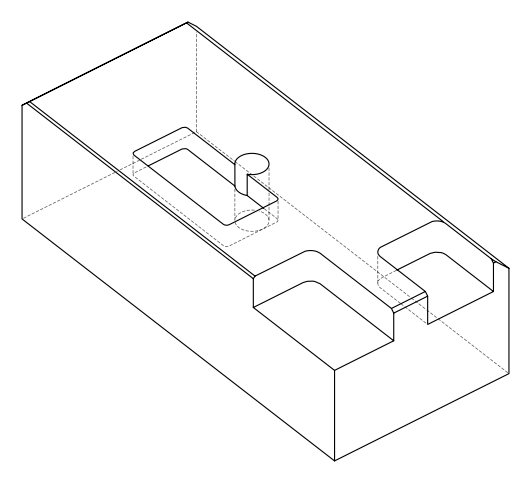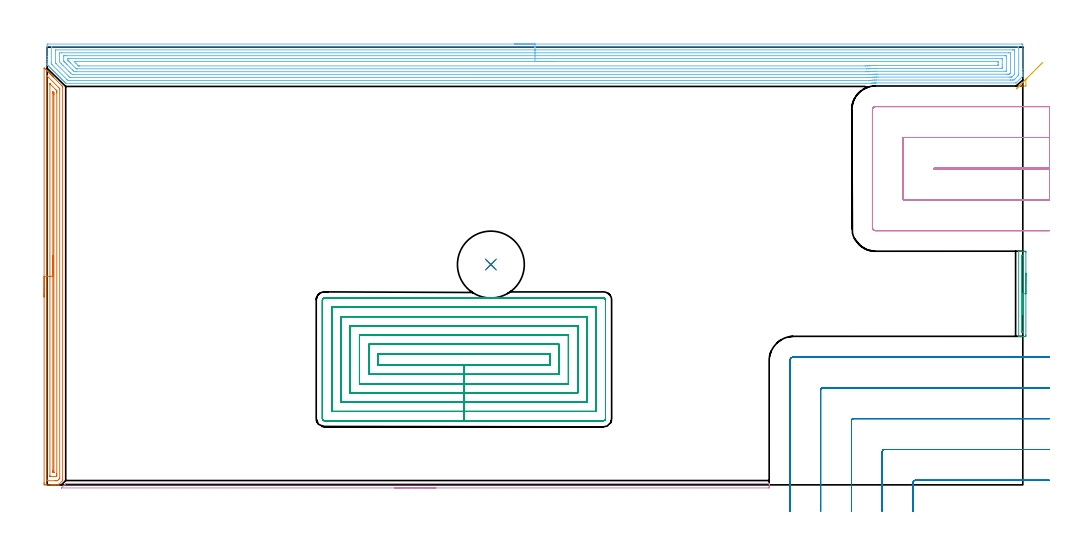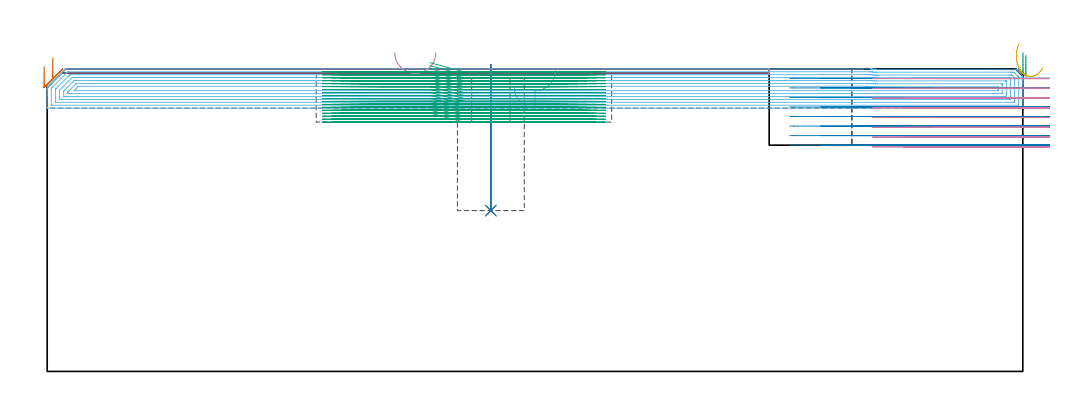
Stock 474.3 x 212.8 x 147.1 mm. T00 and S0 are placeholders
(PLAN: 10 operations, 5 tool changes, 135.1 min)
(1 INDEXABLE_INSERT_DRILL_BLIND_HOLE_FROM_SOLID | STEP1POCKET | NXT0302_013 | 0.29 min | 23739 mm3)
(2 DRILL_TO_ENLARGE_BLIND_HOLE | STEP1POCKET | UGT0301_382 | 0.29 min | 33365 mm3)
(3 AREA_MILL | FG_CHAMFER_SURFACE | UGT0205_001 | 0.81 min | 288 mm3)
(4 AREA_MILL_1 | FG_CHAMFER_SURFACE_1 | UGT0205_001 | 2.9 min | 764 mm3)
(5 AREA_MILL_2 | FG_CHAMFER_SURFACE_2 | UGT0205_001 | 0.18 min | 51 mm3)
(6 AREA_MILL_3 | FG_CHAMFER_SURFACE_3 | UGT0205_001 | 26.75 min | 86495 mm3)
(7 AREA_MILL_4 | FG_CHAMFER_SURFACE_4 | UGT0205_001 | 6.51 min | 7939 mm3)
(8 MILL_CORNER_NOTCH_RECTANGULAR | CORNER_NOTCH_RECTANGULAR | UGT0201_094 | Follow Part, ap 5, ae 75% | 12.43 min | 329126 mm3)
(9 MILL_RECTANGULAR_POCKET | POCKET_RECTANGULAR_STRAIGHT | NXT0201_008 | Follow Part, ap 1.5, ae 75% | 74.42 min | 242697 mm3)
(10 MILL_SLOT | SLOT_PARTIAL_RECTANGULAR | UGT0201_094 | Follow Part, ap 5, ae 75% | 10.52 min | 250829 mm3)
(TOOL NXT0302_013 | Index. Insert Drill 21mm [880-D2100L25-05] | D21 PA176 FL105 Z2)
(TOOL UGT0301_382 | Twist Drill Flat Bottom 32.5 mm | D32.5 PA180 FL175 Z2)
(TOOL UGT0205_001 | Chamfer Mill 20 x 3 x 45 deg. | D20 FL50 Z2)
(TOOL UGT0201_094 | End mill 20 mm | D20 FL38 Z4)
(TOOL NXT0201_008 | ENDMILL 6mm [2P460-0600-NA 1630] | D6 FL26 Z6)
(OP 1 INDEXABLE_INSERT_DRILL_BLIND_HOLE_FROM_SOLID)
G17 G21 G94 G90
T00 M6
G54
G17 G0 G90 X215.7 Y107.1 S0 M3
G43 Z157.1 H1
G94 G81 G98 Z78.2 F250. R149.1
G80
M5
M2
(OP 2 DRILL_TO_ENLARGE_BLIND_HOLE)
G17 G21 G94 G90
T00 M6
G54
G17 G0 G90 X215.7 Y107.1 S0 M3
G43 Z157.1 H0
G94 G81 G98 Z78.2 F250. R149.1
G80
M5
M2
(OP 3 AREA_MILL)
G17 G21 G94 G90
T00 M6
G54
G17 G0 G90 X475.8 Y102.9 S1061 M3
G43 Z157.1 H0
Z153.6
G94 G1 Y102.862 Z152.728 F250.
Y102.748 Z151.863
Y102.559 Z151.012
Y102.297 Z150.18
Y101.963 Z149.374
Y101.56 Z148.6
Y101.092 Z147.864
Y100.56 Z147.172
Y99.971 Z146.529
Y99.328 Z145.94
Y98.636 Z145.408
Y97.9 Z144.94
Y97.126 Z144.537
Y96.32 Z144.203
Y95.488 Z143.941
Y94.636 Z143.752
Y93.772 Z143.638
Y92.9 Z143.6
X475.799 Y72.811 Z143.601
X475.795 Y72.379
X475.79 Y72.21 Z143.604
X475.37 Y72.2 Z144.024
X474.814 Z144.583
X474.49 Z144.906
X473.934 Z145.462
X473.61 Z145.785
X472.616 Z146.783
X472.306 Y72.21 Z147.093
X472.3 Y72.365 Z147.1
Y113.436
X472.306 Y113.59 Z147.093
X472.617 Y113.6 Z146.782
X472.962 Z146.438
X473.61 Z145.785
X474.814 Z144.583
X475.37 Y113.596 Z144.024
X475.79 Y113.59 Z143.604
X475.795 Y113.421 Z143.601
X475.799 Y112.989
X475.8 Y92.9 Z143.6
X474.386 Z145.014
Y74.369
X474.384 Y74.276 Z145.016
X474.382 Y74.23 Z145.018
X474.38 Y74.215 Z145.02
X474.328 Y74.21 Z145.072
X474. Y74.201 Z145.4
X473.801 Y74.2 Z145.599
X473.772 Y74.201 Z145.628
X473.741 Y74.205 Z145.659
X473.721 Y74.21 Z145.679
X473.72 Y74.233 Z145.68
X473.715 Y74.49 Z145.685
Y111.203
X473.719 Y111.543 Z145.681
X473.721 Y111.58 Z145.679
X473.739 Y111.59 Z145.661
X473.79 Y111.595 Z145.61
X473.855 Y111.598 Z145.545
X474.099 Y111.6 Z145.301
X474.299 Z145.101
X474.328 Y111.599 Z145.072
X474.359 Y111.595 Z145.041
X474.379 Y111.59 Z145.021
X474.38 Y111.567 Z145.02
X474.385 Y111.31 Z145.015
X474.386 Y92.9 Z145.014
Y92.028 Z145.052
Y91.164 Z145.166
Y90.312 Z145.355
Y89.48 Z145.617
Y88.674 Z145.951
Y87.9 Z146.354
Y87.164 Z146.823
Y86.472 Z147.354
Y85.829 Z147.943
Y85.24 Z148.586
Y84.708 Z149.278
Y84.24 Z150.014
Y83.837 Z150.788
Y83.503 Z151.594
Y83.241 Z152.426
Y83.052 Z153.278
Y82.938 Z154.143
Y82.9 Z155.014
G0 Z157.1
M5
M2
(OP 4 AREA_MILL_1)
G17 G21 G94 G90
T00 M6
G54
G17 G0 G90 X188.95 Y-1.5 S1061 M3
G43 Z157.1 H0
Z155.
G94 G1 X188.912 Z154.128 F250.
X188.798 Z153.264
X188.609 Z152.412
X188.347 Z151.58
X188.013 Z150.774
X187.61 Z150.
X187.142 Z149.264
X186.61 Z148.572
X186.021 Z147.929
X185.378 Z147.34
X184.686 Z146.808
X183.95 Z146.34
X183.176 Z145.937
X182.37 Z145.603
X181.538 Z145.341
X180.686 Z145.152
X179.822 Z145.038
X178.95 Z145.
X7.004
X6.917 Y-1.495 Z145.003
X6.916 Y-1.494 Z145.004
X6.917 Y-1.482 Z145.015
X8.745 Y0.346 Z146.844
X8.989 Y0.591 Z147.087
X8.993 Y0.594 Z147.09
X9.008 Y0.602 Z147.093
X9.294 Y0.6 Z147.1
X350.835
X350.99 Y0.597 Z147.088
X350.993 Y0.544 Z147.036
X351. Y0.153 Z146.652
Y-0.235 Z146.264
Y-0.896 Z145.599
Y-1.226 Z145.27
X350.998 Y-1.491 Z145.005
X350.835 Y-1.5 Z145.
X178.95
X178.078 Z145.038
X177.214 Z145.152
X176.362 Z145.341
X175.53 Z145.603
X174.724 Z145.937
X173.95 Z146.34
X173.214 Z146.808
X172.522 Z147.34
X171.879 Z147.929
X171.29 Z148.572
X170.758 Z149.264
X170.29 Z150.
X169.887 Z150.774
X169.553 Z151.58
X169.291 Z152.412
X169.102 Z153.264
X168.988 Z154.128
X168.95 Z155.
G0 Z157.1
M5
M2
(OP 5 AREA_MILL_2)
G17 G21 G94 G90
T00 M6
G54
G17 G0 G90 X472.462 Y193.862 S1061 M3
G43 Z159.184 H0
G94 G1 X472.129 Y193.529 Z158.451 F250.
X471.841 Y193.241 Z157.679
X471.603 Y193.003 Z156.874
X471.414 Y192.814 Z156.043
X471.278 Y192.678 Z155.193
X471.195 Y192.595 Z154.328
X471.165 Y192.565 Z153.457
X471.189 Y192.589 Z152.585
X471.267 Y192.667 Z151.72
X471.398 Y192.798 Z150.867
X471.58 Y192.98 Z150.034
X471.814 Y193.214 Z149.226
X472.096 Y193.496 Z148.451
X472.425 Y193.825 Z147.713
X472.799 Y194.199 Z147.018
X473.213 Y194.613 Z146.372
X473.666 Y195.066 Z145.78
X474.154 Y195.554 Z145.246
X475.769 Y197.17 Z143.629
X475.794 Y197.183 Z143.604
X475.797 Y197.176 Z143.601
X475.799 Y197.166 Z143.599
Y194.24 Z143.601
X475.797 Y194.075 Z143.602
X475.793 Y193.907 Z143.607
X475.468 Y193.9 Z143.931
X472.575 Z146.823
X472.532 Z146.863
X472.528 Y193.905 Z146.866
X472.549 Y193.947 Z146.846
X472.56 Y193.962 Z146.834
X472.84 Y194.24 Z146.56
X474.154 Y195.554 Z145.246
X474.673 Y196.073 Z144.774
X475.218 Y196.619 Z144.367
X475.787 Y197.187 Z144.03
X476.375 Y197.775 Z143.764
X476.976 Y198.376 Z143.571
X477.587 Y198.988 Z143.453
X478.204 Y199.604 Z143.411
X478.82 Y200.22 Z143.445
X479.432 Y200.832 Z143.555
X480.035 Y201.435 Z143.74
X480.624 Y202.024 Z143.999
X481.195 Y202.595 Z144.329
X481.743 Y203.144 Z144.728
X482.265 Y203.666 Z145.193
X482.756 Y204.157 Z145.721
X483.213 Y204.613 Z146.308
X483.632 Y205.032 Z146.948
X484.01 Y205.41 Z147.638
G0 Z157.1
M5
M2
(OP 6 AREA_MILL_3)
G17 G21 G94 G90
T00 M6
G54
G17 G0 G90 X227.15 Y214.3 S1061 M3
G43 Z157.1 H0
Z138.
G94 G1 X227.188 Z137.129 F250.
X227.302 Z136.264
X227.491 Z135.412
X227.753 Z134.58
X228.087 Z133.774
X228.49 Z133.
X228.959 Z132.264
X229.49 Z131.572
X230.079 Z130.929
X230.722 Z130.34
X231.414 Z129.809
X232.15 Z129.34
X232.924 Z128.937
X233.73 Z128.603
X234.562 Z128.341
X235.414 Z128.152
X236.278 Z128.038
X237.15 Z128.
X473.67
X473.948 Y214.298 Z128.001
X474.29 Y214.292 Z128.006
X474.3 Y213.947 Z128.351
Y202.07 Z140.225
Y200.649 Z141.647
Y200.284 Z142.012
Y199.553 Z142.747
Y199.228 Z143.072
X474.299 Y198.861 Z143.433
X474.29 Y198.699 Z143.594
X474.137 Y198.536 Z143.763
X474.124 Y198.524 Z143.776
X471.177 Y195.577 Z146.723
X471.008 Y195.408 Z146.891
X470.998 Y195.403 Z146.896
X470.987 Y195.4 Z146.9
X402.957 Y195.397
X402.861 Y195.396 Z146.895
X402.755 Y195.397 Z146.9
X402.721 Z146.901
X402.625
X402.472 Y195.392 Z146.903
X402.375 Y195.389 Z146.907
X402.345 Z146.908
X402.198 Y195.383 Z146.91
X402.133 Y195.38 Z146.912
X402.066 Y195.379 Z146.914
X401.619 Y195.352 Z146.945
X401.239 Y195.311 Z146.985
X401.173 Y195.304 Z146.992
X400.821 Y195.258 Z147.042
X400.748 Y195.248 Z147.052
X400.671 Y195.235 Z147.065
X400.514 Y195.207 Z147.089
X400.456 Y195.204 Z147.093
X400.4 Y195.202 Z147.096
X9.125 Y195.2 Z147.1
X9.005 Y195.204 Z147.089
X8.92 Y195.278 Z147.019
X8.678 Y195.521 Z146.777
X8.532 Y195.667 Z146.631
X8.381 Y195.817 Z146.478
X8.231 Y195.968 Z146.33
X8.086 Y196.113 Z146.185
X7.934 Y196.264 Z146.032
X7.784 Y196.415 Z145.883
X7.64 Y196.559 Z145.739
X7.487 Y196.71 Z145.585
X7.337 Y196.862 Z145.436
X7.194 Y197.005 Z145.292
X7.041 Y197.157 Z145.138
X6.89 Y197.309 Z144.989
X6.747 Y197.451 Z144.846
X6.594 Y197.604 Z144.692
X6.443 Y197.756 Z144.541
X6.301 Y197.898 Z144.4
X6.147 Y198.05 Z144.245
X5.995 Y198.203 Z144.094
X5.855 Y198.344 Z143.954
X5.701 Y198.497 Z143.798
X5.548 Y198.651 Z143.647
X5.409 Y198.79 Z143.508
X5.254 Y198.944 Z143.352
X5.101 Y199.098 Z143.2
X4.963 Y199.236 Z143.062
X4.807 Y199.39 Z142.905
X4.654 Y199.545 Z142.753
X4.517 Y199.682 Z142.615
X4.361 Y199.837 Z142.458
X4.207 Y199.992 Z142.306
X4.07 Y200.128 Z142.169
X3.914 Y200.284 Z142.012
X3.76 Y200.439 Z141.859
X3.624 Y200.575 Z141.723
X3.467 Y200.73 Z141.565
X3.313 Y200.886 Z141.412
X3.178 Y201.021 Z141.277
X3.021 Y201.177 Z141.118
X2.866 Y201.333 Z140.965
X2.732 Y201.467 Z140.831
X2.574 Y201.623 Z140.672
X2.419 Y201.78 Z140.517
X2.286 Y201.913 Z140.385
X2.127 Y202.07 Z140.225
X1.972 Y202.227 Z140.07
X1.84 Y202.359 Z139.938
X1.681 Y202.517 Z139.778
X1.524 Y202.675 Z139.623
X1.393 Y202.806 Z139.492
X1.234 Y202.963 Z139.332
X1.077 Y203.122 Z139.176
X0.947 Y203.252 Z139.046
X0.788 Y203.41 Z138.885
X0.63 Y203.569 Z138.729
X0.501 Y203.698 Z138.6
X0.341 Y203.857 Z138.438
X0.183 Y204.016 Z138.282
X0.052 Y204.146 Z138.148
X0.01 Y204.189 Z138.102
X0.001 Y204.353 Z137.94
X0. Y204.629 Z137.671
Y204.912 Z137.388
Y205.643 Z136.652
Y206.902 Z135.395
Y208.323 Z133.973
X0.001 Y213.948 Z128.35
X0.01 Y214.292 Z128.006
X0.353 Y214.299 Z128.
X237.15 Y214.3
Y212.886 Z129.414
X471.881 Y212.885 Z129.415
X472.289 Y212.879 Z129.421
X472.293 Y212.849 Z129.451
X472.296 Y212.79 Z129.51
X472.3 Y212.372 Z129.928
X472.299 Y199.866 Z142.434
X472.294 Y199.39 Z142.91
X472.29 Y199.182 Z143.118
X472.278 Y199.139 Z143.161
X472.253 Y199.11 Z143.19
X472.21 Y199.063 Z143.237
X471.881 Y198.731 Z143.569
X471.764 Y198.614 Z143.686
X470.754 Y197.604 Z144.696
X470.423 Y197.274 Z145.026
X470.093 Y196.947 Z145.353
X469.971 Y196.833 Z145.467
X469.199 Y196.817 Z145.483
X469.094 Y196.815 Z145.485
X468.305 Y196.814 Z145.486
X468.201
X403.027 Y196.812 Z145.488
X402.926
X402.133 Y196.796 Z145.504
X402.05 Y196.793 Z145.507
X401.239 Y196.741 Z145.559
X401.21 Y196.739 Z145.561
X400.935 Y196.71 Z145.59
X400.344 Y196.634 Z145.666
X400.243 Y196.624 Z145.676
X400.144 Y196.621 Z145.679
X399.944 Y196.619 Z145.681
X399.544 Y196.617 Z145.683
X399.45
X10.467 Y196.614 Z145.686
X10.054 Y196.621 Z145.679
X10.012 Y196.649 Z145.651
X9.946 Y196.71 Z145.59
X9.572 Y197.078 Z145.222
X2.419 Y204.232 Z138.068
X2.163 Y204.492 Z137.808
X2.038 Y204.624 Z137.676
X2.01 Y204.656 Z137.644
X2.006 Y204.691 Z137.609
X2.003 Y204.75 Z137.55
X2. Y205.168 Z137.132
X2.001 Y212.79 Z129.51
X2.003 Y212.842 Z129.458
X2.006 Y212.867 Z129.433
X2.008 Y212.875 Z129.425
X2.035 Y212.879 Z129.421
X2.226 Y212.884 Z129.416
X2.323 Y212.885 Z129.415
X237.15 Y212.886 Z129.414
Y211.471 Z130.829
X469.199
X469.625 Y211.47 Z130.83
X470.093 Y211.467 Z130.833
X470.247 Y211.464 Z130.836
X470.29 Y211.453 Z130.847
X470.294 Y211.347 Z130.953
X470.298 Y211.21 Z131.09
X470.299 Y211.003 Z131.297
X470.3 Y210.796 Z131.504
Y200.077 Z142.223
X470.298 Y199.87 Z142.43
X470.294 Y199.733 Z142.567
X470.29 Y199.624 Z142.676
X470.263 Y199.574 Z142.726
X470.093 Y199.392 Z142.908
X469.199 Y198.498 Z143.802
X469.015 Y198.321 Z143.979
X468.947 Y198.258 Z144.042
X468.915 Y198.235 Z144.065
X468.842 Y198.234 Z144.066
X468.572 Y198.23 Z144.07
X468.305 Y198.229 Z144.071
X467.679 Y198.228 Z144.072
X403.921 Y198.227 Z144.073
X403.298 Y198.226 Z144.074
X403.027 Y198.224 Z144.076
X402.415 Y198.215 Z144.085
X402.133 Y198.207 Z144.093
X401.558 Y198.178 Z144.122
X401.239 Y198.156 Z144.144
X400.73 Y198.112 Z144.188
X400.344 Y198.073 Z144.227
X400.123 Y198.05 Z144.25
X399.91 Y198.038 Z144.262
X399.45 Y198.034 Z144.266
X399.022 Y198.032 Z144.268
X11.829 Y198.029 Z144.271
X11.361 Y198.031 Z144.269
X11.205 Y198.033 Z144.267
X11.084 Y198.035 Z144.265
X10.989 Y198.122 Z144.178
X10.604 Y198.497 Z143.803
X10.467 Y198.633 Z143.667
X4.35 Y204.75 Z137.55
X4.207 Y204.895 Z137.405
X4.029 Y205.082 Z137.218
X4.01 Y205.437 Z136.863
X4.004 Y205.643 Z136.657
X4.001 Y205.849 Z136.451
Y211.003 Z131.297
X4.002 Y211.208 Z131.092
X4.009 Y211.416 Z130.884
X4.012 Y211.465 Z130.835
X4.032 Y211.467 Z130.833
X4.09 Y211.469 Z130.831
X4.207 Y211.471 Z130.829
X237.15
Y210.057 Z132.243
X467.463
X468.256 Y210.05 Z132.25
X468.29 Y210.044 Z132.256
X468.293 Y209.994 Z132.306
X468.297 Y209.884 Z132.416
X468.299 Y209.663 Z132.637
X468.3 Y209.221 Z133.079
Y200.288 Z142.012
X468.29 Y200.064 Z142.236
X468.152 Y199.913 Z142.387
X467.967 Y199.728 Z142.572
X467.887 Y199.65 Z142.65
X467.731 Y199.647 Z142.653
X467.41 Y199.644 Z142.656
X467.158 Y199.643 Z142.657
X466.516
X403.67 Y199.641 Z142.659
X403.027 Y199.638 Z142.662
X402.781 Y199.636 Z142.664
X402.133 Y199.622 Z142.678
X401.908 Y199.615 Z142.685
X401.239 Y199.579 Z142.721
X401.062 Y199.567 Z142.733
X400.344 Y199.504 Z142.796
X400.241 Y199.494 Z142.806
X399.868 Y199.455 Z142.845
X399.45 Y199.447 Z142.853
X399.394 Y199.446 Z142.854
X13.097 Y199.443 Z142.857
X12.255 Y199.449 Z142.851
X12.195 Y199.45 Z142.85
X11.361 Y200.194 Z142.106
X11.268 Y200.284 Z142.016
X10.467 Y201.082 Z141.218
X7.692 Y203.857 Z138.443
X6.89 Y204.661 Z137.639
X6.807 Y204.75 Z137.55
X6.002 Y205.637 Z136.663
X6. Y209.212 Z133.088
X6.001 Y209.661 Z132.639
X6.003 Y209.883 Z132.417
X6.007 Y209.994 Z132.306
X6.01 Y210.044 Z132.256
X6.054 Y210.051 Z132.249
X6.89 Y210.057 Z132.243
X6.942
X237.15
Y208.643 Z133.657
X465.302
X465.622 Y208.642 Z133.658
X466.201 Y208.638 Z133.662
X466.266 Y208.636 Z133.664
X466.29 Y208.622 Z133.678
X466.296 Y208.543 Z133.757
X466.298 Y208.323 Z133.977
X466.3 Y207.646 Z134.654
X466.299 Y201.177 Z141.123
X466.297 Y201.092 Z141.208
X466.294 Y201.072 Z141.228
X466.292 Y201.067 Z141.233
X466.262 Y201.064 Z141.236
X466.103 Y201.06 Z141.24
X465.862 Y201.057 Z141.243
X465.742
X403.149 Y201.055 Z141.245
X403.027 Y201.054 Z141.246
X402.267 Y201.043 Z141.257
X402.133 Y201.039 Z141.261
X401.408 Y201.008 Z141.292
X401.239 Y200.998 Z141.302
X400.572 Y200.949 Z141.351
X400.344 Y200.93 Z141.37
X399.751 Y200.877 Z141.423
X399.45 Y200.867 Z141.433
X398.872 Y200.862 Z141.438
X398.556 Y200.86 Z141.44
X397.979
X14.363 Y200.858 Z141.442
X14.043 Y200.859 Z141.441
X13.462 Y200.864 Z141.436
X13.149 Y200.878 Z141.422
X12.833 Y201.177 Z141.123
X12.255 Y201.745 Z140.555
X9.572 Y204.426 Z137.874
X9.249 Y204.75 Z137.55
X8.678 Y205.327 Z136.973
X8.377 Y205.643 Z136.657
X8.12 Y205.93 Z136.37
X8.01 Y206.069 Z136.231
X8.006 Y206.151 Z136.149
X8.001 Y206.32 Z135.981
Y208.492 Z133.808
X8.003 Y208.577 Z133.723
X8.006 Y208.619 Z133.681
X8.009 Y208.634 Z133.666
X8.039 Y208.636 Z133.664
X8.36 Y208.641 Z133.659
X8.678 Y208.642 Z133.658
X9.252 Y208.643 Z133.657
X237.15
Y207.229 Z135.071
X463.834 Y207.228 Z135.072
X464.036 Y207.227 Z135.073
X464.212 Y207.223 Z135.077
X464.29 Y207.221 Z135.079
X464.292 Y207.175 Z135.125
X464.298 Y206.966 Z135.334
X464.3 Y204.284 Z138.016
Y203.391 Z138.909
X464.298 Y202.963 Z139.337
X464.293 Y202.505 Z139.795
X464.287 Y202.478 Z139.822
X464.264 Y202.476 Z139.824
X464.203 Y202.473 Z139.827
X464.08 Y202.472 Z139.828
X463.834 Y202.471 Z139.829
X403.522 Y202.469 Z139.831
X403.027 Y202.466 Z139.834
X402.635 Y202.462 Z139.838
X402.133 Y202.451 Z139.849
X401.763 Y202.439 Z139.861
X401.239 Y202.414 Z139.886
X400.913 Y202.395 Z139.905
X400.344 Y202.355 Z139.945
X400.08 Y202.334 Z139.966
X399.45 Y202.283 Z140.017
X399.241 Y202.279 Z140.021
X398.556 Y202.275 Z140.025
X398.352 Y202.274 Z140.026
X14.736 Y202.272 Z140.028
X14.39 Y202.275 Z140.025
X14.218 Y202.278 Z140.022
X14.178 Y202.282 Z140.018
X14.128 Y202.327 Z139.973
X14.043 Y202.406 Z139.894
X11.361 Y205.087 Z137.213
X10.805 Y205.643 Z136.657
X10.467 Y205.984 Z136.316
X10.197 Y206.264 Z136.036
X10.065 Y206.404 Z135.896
X10.01 Y206.472 Z135.828
X10.008 Y206.537 Z135.763
X10.002 Y207.001 Z135.299
X10.006 Y207.158 Z135.142
X10.01 Y207.212 Z135.088
X10.018 Y207.223 Z135.077
X10.034 Y207.224 Z135.076
X10.12 Y207.227 Z135.073
X10.467 Y207.229 Z135.071
X10.668
X237.15
Y205.815 Z136.485
X462.045 Y205.814 Z136.486
X462.217 Y205.812 Z136.488
X462.265 Y205.81 Z136.49
X462.287 Y205.808 Z136.492
X462.29 Y205.795 Z136.505
X462.296 Y205.728 Z136.572
X462.299 Y205.643 Z136.657
X462.3 Y205.389 Z136.911
Y204.496 Z137.804
X462.298 Y204.241 Z138.059
X462.295 Y204.071 Z138.229
X462.29 Y203.936 Z138.364
X462.28 Y203.891 Z138.409
X462.017 Y203.885 Z138.415
X403. Y203.884 Z138.416
X402.133 Y203.872 Z138.428
X402.117
X401.664 Y203.857 Z138.443
X401.257 Y203.839 Z138.461
X401.239 Y203.838 Z138.462
X400.417 Y203.784 Z138.516
X400.344 Y203.779 Z138.521
X399.588 Y203.719 Z138.581
X399.45 Y203.709 Z138.591
X398.721 Y203.692 Z138.608
X398.556 Y203.69 Z138.61
X397.83 Y203.688 Z138.612
X397.662
X15.832 Y203.686 Z138.614
X15.66 Y203.687 Z138.613
X15.318 Y203.691 Z138.609
X15.224 Y203.692 Z138.608
X15.196 Y203.713 Z138.587
X15.143 Y203.76 Z138.54
X15.041 Y203.857 Z138.443
X14.938 Y203.959 Z138.341
X14.043 Y204.854 Z137.446
X13.259 Y205.643 Z136.657
X13.149 Y205.76 Z136.54
X13.124 Y205.808 Z136.492
X14.043 Y205.814 Z136.486
X237.15 Y205.815 Z136.485
X238.022 Z136.523
X238.887 Z136.637
X239.738 Z136.826
X240.57 Z137.088
X241.376 Z137.422
X242.15 Z137.825
X242.886 Z138.294
X243.578 Z138.825
X244.221 Z139.414
X244.811 Z140.058
X245.342 Z140.75
X245.81 Z141.485
X246.213 Z142.259
X246.547 Z143.065
X246.809 Z143.897
X246.998 Z144.749
X247.112 Z145.614
X247.15 Z146.485
G0 Z157.1
M5
M2
(OP 7 AREA_MILL_4)
G17 G21 G94 G90
T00 M6
G54
G17 G0 G90 X-1.5 Y91.35 S1061 M3
G43 Z157.1 H0
Z148.1
G94 G1 Y91.388 Z147.228 F250.
Y91.502 Z146.364
Y91.691 Z145.512
Y91.953 Z144.68
Y92.287 Z143.874
Y92.69 Z143.1
Y93.158 Z142.364
Y93.69 Z141.672
Y94.279 Z141.029
Y94.922 Z140.44
Y95.614 Z139.908
Y96.35 Z139.44
Y97.124 Z139.037
Y97.93 Z138.703
Y98.762 Z138.441
Y99.614 Z138.252
Y100.478 Z138.138
Y101.35 Z138.1
Y202.45
X-1.496 Y202.684 Z138.103
X-1.429 Y202.63 Z138.169
X-1.222 Y202.422 Z138.377
X-0.986 Y202.188 Z138.61
X-0.905 Y202.106 Z138.694
X-0.773 Y201.973 Z138.826
X-0.691 Y201.893 Z138.905
X-0.608 Y201.809 Z138.991
X-0.48 Y201.68 Z139.12
X-0.396 Y201.598 Z139.2
X-0.311 Y201.511 Z139.288
X-0.186 Y201.387 Z139.413
X-0.101 Y201.302 Z139.496
X-0.014 Y201.214 Z139.585
X0.107 Y201.093 Z139.706
X0.195 Y201.007 Z139.791
X0.283 Y200.917 Z139.883
X0.401 Y200.8 Z140.
X0.49 Y200.712 Z140.086
X0.581 Y200.62 Z140.18
X0.694 Y200.506 Z140.293
X0.785 Y200.417 Z140.381
X0.878 Y200.323 Z140.477
X0.987 Y200.213 Z140.587
X1.081 Y200.121 Z140.677
X1.175 Y200.025 Z140.774
X1.281 Y199.919 Z140.88
X1.376 Y199.826 Z140.972
X1.472 Y199.728 Z141.072
X1.574 Y199.626 Z141.174
X1.671 Y199.531 Z141.267
X1.769 Y199.431 Z141.369
X1.868 Y199.333 Z141.467
X1.966 Y199.235 Z141.563
X2.067 Y199.134 Z141.666
X2.161 Y199.039 Z141.761
X2.262 Y198.94 Z141.858
X2.364 Y198.836 Z141.963
X2.455 Y198.746 Z142.054
X2.557 Y198.645 Z142.153
X2.661 Y198.539 Z142.261
X2.748 Y198.452 Z142.347
X2.852 Y198.349 Z142.448
X2.958 Y198.242 Z142.558
X3.041 Y198.159 Z142.641
X3.148 Y198.054 Z142.744
X6.987 Y194.215 Z146.583
X7.12 Y194.081 Z146.718
X7.429 Y193.771 Z147.028
X7.44 Y193.76 Z147.038
X7.501 Y193.695 Z147.081
X7.5 Y193.189 Z147.1
Y2.377
X7.499 Y2.105 Z147.085
X7.448 Y2.047 Z147.045
X5.698 Y0.297 Z145.296
X5.51 Y0.112 Z145.108
X5.405 Y0.01 Z145.003
X5.215 Y0. Z144.815
X4.329 Z143.928
X4.032 Z143.632
X3.443 Z143.039
X3.148 Z142.745
X2.557 Z142.154
X2.262 Z141.86
X1.671 Z141.266
X-0.986 Y0.001 Z138.61
X-1.22 Y0.003 Z138.376
X-1.491 Y0.008 Z138.105
X-1.494 Y0.083 Z138.103
X-1.499 Y0.594 Z138.101
X-1.5 Y1.111 Z138.1
Y101.35
X-0.086 Z139.514
X-0.085 Y198.539 Z139.515
X-0.079 Y198.741 Z139.521
X-0.073 Y198.813 Z139.527
X-0.025 Y198.769 Z139.575
X0.028 Y198.719 Z139.628
X0.211 Y198.539 Z139.811
X5.561 Y193.189 Z145.161
X5.911 Y192.836 Z145.511
X6.011 Y192.733 Z145.611
X6.07 Y192.669 Z145.67
X6.079 Y192.639 Z145.679
X6.086 Y192.298 Z145.686
X6.085 Y3.269 Z145.685
X6.079 Y3.161 Z145.679
X6.076 Y3.138 Z145.676
X6.057 Y3.114 Z145.657
X6.016 Y3.069 Z145.616
X5.883 Y2.933 Z145.483
X5.715 Y2.765 Z145.315
X5.215 Y2.266 Z144.815
X4.954 Y2.016 Z144.554
X4.699 Y2.005 Z144.299
X4.329 Y2.002 Z143.929
X3.818 Y2. Z143.418
X0.274 Y2.001 Z139.874
X0.044 Y2.004 Z139.644
X-0.047 Y2.009 Z139.553
X-0.079 Y2.012 Z139.521
X-0.081 Y2.054 Z139.519
X-0.084 Y2.157 Z139.516
X-0.086 Y2.362 Z139.514
Y101.35
X1.328 Z140.928
X1.329 Y194.771 Z140.929
X1.33 Y194.869 Z140.93
X1.333 Y194.929 Z140.933
X1.335 Y194.95 Z140.935
X1.343 Y194.946 Z140.943
X1.488 Y194.807 Z141.088
X1.671 Y194.628 Z141.271
X4.002 Y192.298 Z143.602
X4.329 Y191.967 Z143.929
X4.606 Y191.682 Z144.206
X4.665 Y191.608 Z144.265
X4.668 Y191.521 Z144.268
X4.67 Y191.406 Z144.27
X4.671 Y191.062 Z144.271
X4.672 Y190.514 Z144.272
X4.671 Y5.599 Z144.271
X4.669 Y5.052 Z144.269
X4.666 Y4.713 Z144.266
X4.655 Y4.161 Z144.255
X4.482 Y4.006 Z144.082
X3.443 Y4. Z143.043
X1.831 Z141.431
X1.671 Y4.001 Z141.271
X1.512 Y4.004 Z141.112
X1.405 Y4.008 Z141.005
X1.335 Y4.014 Z140.935
X1.333 Y4.046 Z140.933
X1.331 Y4.161 Z140.931
X1.329 Y4.505 Z140.929
X1.328 Y101.35 Z140.928
X2.743 Z142.343
Y190.327
X2.744 Y190.514 Z142.344
X2.75 Y191.032 Z142.35
X2.755 Y191.084 Z142.355
X2.83 Y191.013 Z142.43
X2.998 Y190.848 Z142.598
X3.165 Y190.678 Z142.765
X3.246 Y190.594 Z142.846
X3.25 Y190.514 Z142.85
X3.253 Y190.328 Z142.853
X3.257 Y189.81 Z142.857
Y189.623
Y6.318
X3.256 Y6.132 Z142.856
X3.253 Y6.045 Z142.853
X3.251 Y6.019 Z142.851
X3.24 Y6.01 Z142.84
X3.193 Y6.007 Z142.793
X3. Y6.004 Z142.6
X2.807 Y6.007 Z142.407
X2.76 Y6.01 Z142.36
X2.749 Y6.019 Z142.349
X2.747 Y6.045 Z142.347
X2.745 Y6.131 Z142.345
X2.743 Y6.649 Z142.343
Y6.836
Y101.35
Y102.222 Z142.381
Y103.086 Z142.495
Y103.938 Z142.683
Y104.77 Z142.946
Y105.576 Z143.28
Y106.35 Z143.682
Y107.086 Z144.151
Y107.778 Z144.682
Y108.421 Z145.272
Y109.01 Z145.915
Y109.542 Z146.607
Y110.01 Z147.343
Y110.413 Z148.117
Y110.747 Z148.922
Y111.009 Z149.755
Y111.198 Z150.606
Y111.312 Z151.471
Y111.35 Z152.343
G0 Z157.1
M5
M2
(OP 8 MILL_CORNER_NOTCH_RECTANGULAR)
G17 G21 G94 G90
T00 M6
G54
G17 G0 G90 X487.3 Y2.2 S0 M3
G43 Z157.104 H0
Z142.466
G94 G1 X484.3 F250.
X421.994 F500.
G3 X421. Y1.206 R1.
G1 Y-10.
Y-13. F250.
G0 Z157.104
X487.3 Y17.2
Z142.466
G1 X484.3
X406.994 F500.
G3 X406. Y16.206 R1.
G1 Y-10.
Y-13. F250.
G0 Z157.104
X487.3 Y32.2
Z142.466
G1 X484.3
X391.995 F500.
G3 X391. Y31.205 R1.
G1 Y-10.
Y-13. F250.
G0 Z157.104
X487.3 Y47.2
Z142.466
G1 X484.3
X376.995 F500.
G3 X376. Y46.205 R1.
G1 Y-10.
Y-13. F250.
G0 Z157.104
X487.3 Y62.2
Z142.466
G1 X484.3
X363. F500.
G3 X361. Y60.2 R2.
G1 Y-10.
Y-13. F250.
G0 Z157.104
X487.3 Y2.2
Z137.828
G1 X484.3
X421.994 F500.
G3 X421. Y1.206 R1.
G1 Y-10.
Y-13. F250.
G0 Z157.104
X487.3 Y17.2
Z137.828
G1 X484.3
X406.994 F500.
G3 X406. Y16.206 R1.
G1 Y-10.
Y-13. F250.
G0 Z157.104
X487.3 Y32.2
Z137.828
G1 X484.3
X391.995 F500.
G3 X391. Y31.205 R1.
G1 Y-10.
Y-13. F250.
G0 Z157.104
X487.3 Y47.2
Z137.828
G1 X484.3
X376.995 F500.
G3 X376. Y46.205 R1.
G1 Y-10.
Y-13. F250.
G0 Z157.104
X487.3 Y62.2
Z137.828
G1 X484.3
X363. F500.
G3 X361. Y60.2 R2.
G1 Y-10.
Y-13. F250.
G0 Z157.104
X487.3 Y2.2
Z133.19
G1 X484.3
X421.994 F500.
G3 X421. Y1.206 R1.
G1 Y-10.
Y-13. F250.
G0 Z157.104
X487.3 Y17.2
Z133.19
G1 X484.3
X406.994 F500.
G3 X406. Y16.206 R1.
G1 Y-10.
Y-13. F250.
G0 Z157.104
X487.3 Y32.2
Z133.19
G1 X484.3
X391.995 F500.
G3 X391. Y31.205 R1.
G1 Y-10.
Y-13. F250.
G0 Z157.104
X487.3 Y47.2
Z133.19
G1 X484.3
X376.995 F500.
G3 X376. Y46.205 R1.
G1 Y-10.
Y-13. F250.
G0 Z157.104
X487.3 Y62.2
Z133.19
G1 X484.3
X363. F500.
G3 X361. Y60.2 R2.
G1 Y-10.
Y-13. F250.
G0 Z157.104
X487.3 Y2.2
Z128.552
G1 X484.3
X421.994 F500.
G3 X421. Y1.206 R1.
G1 Y-10.
Y-13. F250.
G0 Z157.104
X487.3 Y17.2
Z128.552
G1 X484.3
X406.994 F500.
G3 X406. Y16.206 R1.
G1 Y-10.
Y-13. F250.
G0 Z157.104
X487.3 Y32.2
Z128.552
G1 X484.3
X391.995 F500.
G3 X391. Y31.205 R1.
G1 Y-10.
Y-13. F250.
G0 Z157.104
X487.3 Y47.2
Z128.552
G1 X484.3
X376.995 F500.
G3 X376. Y46.205 R1.
G1 Y-10.
Y-13. F250.
G0 Z157.104
X487.3 Y62.2
Z128.552
G1 X484.3
X363. F500.
G3 X361. Y60.2 R2.
G1 Y-10.
Y-13. F250.
G0 Z157.104
X487.3 Y2.2
Z123.914
G1 X484.3
X421.994 F500.
G3 X421. Y1.206 R1.
G1 Y-10.
Y-13. F250.
G0 Z157.104
X487.3 Y17.2
Z123.914
G1 X484.3
X406.994 F500.
G3 X406. Y16.206 R1.
G1 Y-10.
Y-13. F250.
G0 Z157.104
X487.3 Y32.2
Z123.914
G1 X484.3
X391.995 F500.
G3 X391. Y31.205 R1.
G1 Y-10.
Y-13. F250.
G0 Z157.104
X487.3 Y47.2
Z123.914
G1 X484.3
X376.995 F500.
G3 X376. Y46.205 R1.
G1 Y-10.
Y-13. F250.
G0 Z157.104
X487.3 Y62.2
Z123.914
G1 X484.3
X363. F500.
G3 X361. Y60.2 R2.
G1 Y-10.
Y-13. F250.
G0 Z157.104
X487.3 Y2.2
Z119.276
G1 X484.3
X421.994 F500.
G3 X421. Y1.206 R1.
G1 Y-10.
Y-13. F250.
G0 Z157.104
X487.3 Y17.2
Z119.276
G1 X484.3
X406.994 F500.
G3 X406. Y16.206 R1.
G1 Y-10.
Y-13. F250.
G0 Z157.104
X487.3 Y32.2
Z119.276
G1 X484.3
X391.995 F500.
G3 X391. Y31.205 R1.
G1 Y-10.
Y-13. F250.
G0 Z157.104
X487.3 Y47.2
Z119.276
G1 X484.3
X376.995 F500.
G3 X376. Y46.205 R1.
G1 Y-10.
Y-13. F250.
G0 Z157.104
X487.3 Y62.2
Z119.276
G1 X484.3
X363. F500.
G3 X361. Y60.2 R2.
G1 Y-10.
Y-13. F250.
G0 Z157.104
X487.3 Y2.2
Z114.638
G1 X484.3
X421.994 F500.
G3 X421. Y1.206 R1.
G1 Y-10.
Y-13. F250.
G0 Z157.104
X487.3 Y17.2
Z114.638
G1 X484.3
X406.994 F500.
G3 X406. Y16.206 R1.
G1 Y-10.
Y-13. F250.
G0 Z157.104
X487.3 Y32.2
Z114.638
G1 X484.3
X391.995 F500.
G3 X391. Y31.205 R1.
G1 Y-10.
Y-13. F250.
G0 Z157.104
X487.3 Y47.2
Z114.638
G1 X484.3
X376.995 F500.
G3 X376. Y46.205 R1.
G1 Y-10.
Y-13. F250.
G0 Z157.104
X487.3 Y62.2
Z114.638
G1 X484.3
X363. F500.
G3 X361. Y60.2 R2.
G1 Y-10.
Y-13. F250.
G0 Z157.104
X487.3 Y2.2
Z110.
G1 X484.3
X421.994 F500.
G3 X421. Y1.206 R1.
G1 Y-10.
Y-13. F250.
G0 Z157.104
X487.3 Y17.2
Z110.
G1 X484.3
X406.994 F500.
G3 X406. Y16.206 R1.
G1 Y-10.
Y-13. F250.
G0 Z157.104
X487.3 Y32.2
Z110.
G1 X484.3
X391.995 F500.
G3 X391. Y31.205 R1.
G1 Y-10.
Y-13. F250.
G0 Z157.104
X487.3 Y47.2
Z110.
G1 X484.3
X376.995 F500.
G3 X376. Y46.205 R1.
G1 Y-10.
Y-13. F250.
G0 Z157.104
X487.3 Y62.2
Z110.
G1 X484.3
X363. F500.
G3 X361. Y60.2 R2.
G1 Y-10.
Y-13. F250.
G0 Z157.104
M5
M2
(OP 9 MILL_RECTANGULAR_POCKET)
G17 G21 G94 G90
T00 M6
G54
G17 G0 G90 X186.033 Y58.2 S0 M3
G43 Z157.104 H1
Z150.104
G94 G1 X202.6 Z145.664 F250.
X244.4 F500.
Y63.8
X225.035
X160.8
Y58.2
X202.6
Y53.7
X248.9
Y68.3
X225.035
X156.3
Y53.7
X202.6
Y49.2
X253.4
Y72.8
X225.035
X151.8
Y49.2
X202.6
Y44.7
X257.9
Y77.3
X225.035
X147.3
Y44.7
X202.6
Y40.2
X262.4
Y81.8
X225.035
X142.8
Y40.2
X202.6
Y35.7
X266.9
Y86.3
X225.035
X138.3
Y35.7
X202.6
Y31.2
X270.5
G3 X271.4 Y32.1 R0.9
G1 Y89.9
G3 X270.5 Y90.8 R0.9
G1 X134.7
G3 X133.8 Y89.9 R0.9
G1 Y32.1
G3 X134.7 Y31.2 R0.9
G1 X202.6
X203.6
G0 X186.033 Y58.2 Z148.664
G1 X202.6 Z144.225 F250.
X244.4 F500.
Y63.8
X225.035
X160.8
Y58.2
X202.6
Y53.7
X248.9
Y68.3
X225.035
X156.3
Y53.7
X202.6
Y49.2
X253.4
Y72.8
X225.035
X151.8
Y49.2
X202.6
Y44.7
X257.9
Y77.3
X225.035
X147.3
Y44.7
X202.6
Y40.2
X262.4
Y81.8
X225.035
X142.8
Y40.2
X202.6
Y35.7
X266.9
Y86.3
X225.035
X138.3
Y35.7
X202.6
Y31.2
X270.5
G3 X271.4 Y32.1 R0.9
G1 Y89.9
G3 X270.5 Y90.8 R0.9
G1 X134.7
G3 X133.8 Y89.9 R0.9
G1 Y32.1
G3 X134.7 Y31.2 R0.9
G1 X202.6
X203.6
G0 X186.033 Y58.2 Z147.225
G1 X202.6 Z142.786 F250.
X244.4 F500.
Y63.8
X225.035
X160.8
Y58.2
X202.6
Y53.7
X248.9
Y68.3
X225.035
X156.3
Y53.7
X202.6
Y49.2
X253.4
Y72.8
X225.035
X151.8
Y49.2
X202.6
Y44.7
X257.9
Y77.3
X225.035
X147.3
Y44.7
X202.6
Y40.2
X262.4
Y81.8
X225.035
X142.8
Y40.2
X202.6
Y35.7
X266.9
Y86.3
X225.035
X138.3
Y35.7
X202.6
Y31.2
X270.5
G3 X271.4 Y32.1 R0.9
G1 Y89.9
G3 X270.5 Y90.8 R0.9
G1 X134.7
G3 X133.8 Y89.9 R0.9
G1 Y32.1
G3 X134.7 Y31.2 R0.9
G1 X202.6
X203.6
G0 X186.033 Y58.2 Z145.786
G1 X202.6 Z141.347 F250.
X244.4 F500.
Y63.8
X225.035
X160.8
Y58.2
X202.6
Y53.7
X248.9
Y68.3
X225.035
X156.3
Y53.7
X202.6
Y49.2
X253.4
Y72.8
X225.035
X151.8
Y49.2
X202.6
Y44.7
X257.9
Y77.3
X225.035
X147.3
Y44.7
X202.6
Y40.2
X262.4
Y81.8
X225.035
X142.8
Y40.2
X202.6
Y35.7
X266.9
Y86.3
X225.035
X138.3
Y35.7
X202.6
Y31.2
X270.5
G3 X271.4 Y32.1 R0.9
G1 Y89.9
G3 X270.5 Y90.8 R0.9
G1 X134.7
G3 X133.8 Y89.9 R0.9
G1 Y32.1
G3 X134.7 Y31.2 R0.9
G1 X202.6
X203.6
G0 X186.033 Y58.2 Z144.347
G1 X202.6 Z139.908 F250.
X244.4 F500.
Y63.8
X225.035
X160.8
Y58.2
X202.6
Y53.7
X248.9
Y68.3
X225.035
X156.3
Y53.7
X202.6
Y49.2
X253.4
Y72.8
X225.035
X151.8
Y49.2
X202.6
Y44.7
X257.9
Y77.3
X225.035
X147.3
Y44.7
X202.6
Y40.2
X262.4
Y81.8
X225.035
X142.8
Y40.2
X202.6
Y35.7
X266.9
Y86.3
X225.035
X138.3
Y35.7
X202.6
Y31.2
X270.5
G3 X271.4 Y32.1 R0.9
G1 Y89.9
G3 X270.5 Y90.8 R0.9
G1 X134.7
G3 X133.8 Y89.9 R0.9
G1 Y32.1
G3 X134.7 Y31.2 R0.9
G1 X202.6
X203.6
G0 X186.033 Y58.2 Z142.908
G1 X202.6 Z138.469 F250.
X244.4 F500.
Y63.8
X225.035
X160.8
Y58.2
X202.6
Y53.7
X248.9
Y68.3
X225.035
X156.3
Y53.7
X202.6
Y49.2
X253.4
Y72.8
X225.035
X151.8
Y49.2
X202.6
Y44.7
X257.9
Y77.3
X225.035
X147.3
Y44.7
X202.6
Y40.2
X262.4
Y81.8
X225.035
X142.8
Y40.2
X202.6
Y35.7
X266.9
Y86.3
X225.035
X138.3
Y35.7
X202.6
Y31.2
X270.5
G3 X271.4 Y32.1 R0.9
G1 Y89.9
G3 X270.5 Y90.8 R0.9
G1 X134.7
G3 X133.8 Y89.9 R0.9
G1 Y32.1
G3 X134.7 Y31.2 R0.9
G1 X202.6
X203.6
G0 X186.033 Y58.2 Z141.469
G1 X202.6 Z137.03 F250.
X244.4 F500.
Y63.8
X225.035
X160.8
Y58.2
X202.6
Y53.7
X248.9
Y68.3
X225.035
X156.3
Y53.7
X202.6
Y49.2
X253.4
Y72.8
X225.035
X151.8
Y49.2
X202.6
Y44.7
X257.9
Y77.3
X225.035
X147.3
Y44.7
X202.6
Y40.2
X262.4
Y81.8
X225.035
X142.8
Y40.2
X202.6
Y35.7
X266.9
Y86.3
X225.035
X138.3
Y35.7
X202.6
Y31.2
X270.5
G3 X271.4 Y32.1 R0.9
G1 Y89.9
G3 X270.5 Y90.8 R0.9
G1 X134.7
G3 X133.8 Y89.9 R0.9
G1 Y32.1
G3 X134.7 Y31.2 R0.9
G1 X202.6
X203.6
G0 X186.033 Y58.2 Z140.03
G1 X202.6 Z135.591 F250.
X244.4 F500.
Y63.8
X225.037
X160.8
Y58.2
X202.6
Y53.7
X248.9
Y68.3
X225.037
X156.3
Y53.7
X202.6
Y49.2
X253.4
Y72.8
X225.037
X151.8
Y49.2
X202.6
Y44.7
X257.9
Y77.3
X225.037
X147.3
Y44.7
X202.6
Y40.2
X262.4
Y81.8
X142.8
Y40.2
X202.6
Y35.7
X266.9
Y86.3
X138.3
Y35.7
X202.6
Y31.2
X270.5
G3 X271.4 Y32.1 R0.9
G1 Y89.9
G3 X270.5 Y90.8 R0.9
G1 X134.7
G3 X133.8 Y89.9 R0.9
G1 Y32.1
G3 X134.7 Y31.2 R0.9
G1 X202.6
X203.6
G0 X186.033 Y58.2 Z138.591
G1 X202.6 Z134.152 F250.
X244.4 F500.
Y63.8
X225.037
X160.8
Y58.2
X202.6
Y53.7
X248.9
Y68.3
X225.037
X156.3
Y53.7
X202.6
Y49.2
X253.4
Y72.8
X225.037
X151.8
Y49.2
X202.6
Y44.7
X257.9
Y77.3
X225.037
X147.3
Y44.7
X202.6
Y40.2
X262.4
Y81.8
X142.8
Y40.2
X202.6
Y35.7
X266.9
Y86.3
X138.3
Y35.7
X202.6
Y31.2
X270.5
G3 X271.4 Y32.1 R0.9
G1 Y89.9
G3 X270.5 Y90.8 R0.9
G1 X134.7
G3 X133.8 Y89.9 R0.9
G1 Y32.1
G3 X134.7 Y31.2 R0.9
G1 X202.6
X203.6
G0 X186.033 Y58.2 Z137.152
G1 X202.6 Z132.713 F250.
X244.4 F500.
Y63.8
X225.037
X160.8
Y58.2
X202.6
Y53.7
X248.9
Y68.3
X225.037
X156.3
Y53.7
X202.6
Y49.2
X253.4
Y72.8
X225.037
X151.8
Y49.2
X202.6
Y44.7
X257.9
Y77.3
X225.037
X147.3
Y44.7
X202.6
Y40.2
X262.4
Y81.8
X142.8
Y40.2
X202.6
Y35.7
X266.9
Y86.3
X138.3
Y35.7
X202.6
Y31.2
X270.5
G3 X271.4 Y32.1 R0.9
G1 Y89.9
G3 X270.5 Y90.8 R0.9
G1 X134.7
G3 X133.8 Y89.9 R0.9
G1 Y32.1
G3 X134.7 Y31.2 R0.9
G1 X202.6
X203.6
G0 X186.033 Y58.2 Z135.713
G1 X202.6 Z131.274 F250.
X244.4 F500.
Y63.8
X225.037
X160.8
Y58.2
X202.6
Y53.7
X248.9
Y68.3
X225.037
X156.3
Y53.7
X202.6
Y49.2
X253.4
Y72.8
X225.037
X151.8
Y49.2
X202.6
Y44.7
X257.9
Y77.3
X225.037
X147.3
Y44.7
X202.6
Y40.2
X262.4
Y81.8
X142.8
Y40.2
X202.6
Y35.7
X266.9
Y86.3
X138.3
Y35.7
X202.6
Y31.2
X270.5
G3 X271.4 Y32.1 R0.9
G1 Y89.9
G3 X270.5 Y90.8 R0.9
G1 X134.7
G3 X133.8 Y89.9 R0.9
G1 Y32.1
G3 X134.7 Y31.2 R0.9
G1 X202.6
X203.6
G0 X186.033 Y58.2 Z134.274
G1 X202.6 Z129.835 F250.
X244.4 F500.
Y63.8
X225.037
X160.8
Y58.2
X202.6
Y53.7
X248.9
Y68.3
X225.037
X156.3
Y53.7
X202.6
Y49.2
X253.4
Y72.8
X225.037
X151.8
Y49.2
X202.6
Y44.7
X257.9
Y77.3
X225.037
X147.3
Y44.7
X202.6
Y40.2
X262.4
Y81.8
X142.8
Y40.2
X202.6
Y35.7
X266.9
Y86.3
X138.3
Y35.7
X202.6
Y31.2
X270.5
G3 X271.4 Y32.1 R0.9
G1 Y89.9
G3 X270.5 Y90.8 R0.9
G1 X134.7
G3 X133.8 Y89.9 R0.9
G1 Y32.1
G3 X134.7 Y31.2 R0.9
G1 X202.6
X203.6
G0 X186.033 Y58.2 Z132.835
G1 X202.6 Z128.395 F250.
X244.4 F500.
Y63.8
X225.037
X160.8
Y58.2
X202.6
Y53.7
X248.9
Y68.3
X225.037
X156.3
Y53.7
X202.6
Y49.2
X253.4
Y72.8
X225.037
X151.8
Y49.2
X202.6
Y44.7
X257.9
Y77.3
X225.037
X147.3
Y44.7
X202.6
Y40.2
X262.4
Y81.8
X142.8
Y40.2
X202.6
Y35.7
X266.9
Y86.3
X138.3
Y35.7
X202.6
Y31.2
X270.5
G3 X271.4 Y32.1 R0.9
G1 Y89.9
G3 X270.5 Y90.8 R0.9
G1 X134.7
G3 X133.8 Y89.9 R0.9
G1 Y32.1
G3 X134.7 Y31.2 R0.9
G1 X202.6
X203.6
G0 X186.033 Y58.2 Z131.395
G1 X202.6 Z126.956 F250.
X244.4 F500.
Y63.8
X225.037
X160.8
Y58.2
X202.6
Y53.7
X248.9
Y68.3
X225.037
X156.3
Y53.7
X202.6
Y49.2
X253.4
Y72.8
X225.037
X151.8
Y49.2
X202.6
Y44.7
X257.9
Y77.3
X225.037
X147.3
Y44.7
X202.6
Y40.2
X262.4
Y81.8
X142.8
Y40.2
X202.6
Y35.7
X266.9
Y86.3
X138.3
Y35.7
X202.6
Y31.2
X270.5
G3 X271.4 Y32.1 R0.9
G1 Y89.9
G3 X270.5 Y90.8 R0.9
G1 X134.7
G3 X133.8 Y89.9 R0.9
G1 Y32.1
G3 X134.7 Y31.2 R0.9
G1 X202.6
X203.6
G0 X186.033 Y58.2 Z129.956
G1 X202.6 Z125.517 F250.
X244.4 F500.
Y63.8
X225.037
X160.8
Y58.2
X202.6
Y53.7
X248.9
Y68.3
X225.037
X156.3
Y53.7
X202.6
Y49.2
X253.4
Y72.8
X225.037
X151.8
Y49.2
X202.6
Y44.7
X257.9
Y77.3
X225.037
X147.3
Y44.7
X202.6
Y40.2
X262.4
Y81.8
X142.8
Y40.2
X202.6
Y35.7
X266.9
Y86.3
X138.3
Y35.7
X202.6
Y31.2
X270.5
G3 X271.4 Y32.1 R0.9
G1 Y89.9
G3 X270.5 Y90.8 R0.9
G1 X134.7
G3 X133.8 Y89.9 R0.9
G1 Y32.1
G3 X134.7 Y31.2 R0.9
G1 X202.6
X203.6
G0 X186.033 Y58.2 Z128.517
G1 X202.6 Z124.078 F250.
X244.4 F500.
Y63.8
X225.037
X160.8
Y58.2
X202.6
Y53.7
X248.9
Y68.3
X225.037
X156.3
Y53.7
X202.6
Y49.2
X253.4
Y72.8
X225.037
X151.8
Y49.2
X202.6
Y44.7
X257.9
Y77.3
X225.037
X147.3
Y44.7
X202.6
Y40.2
X262.4
Y81.8
X142.8
Y40.2
X202.6
Y35.7
X266.9
Y86.3
X138.3
Y35.7
X202.6
Y31.2
X270.5
G3 X271.4 Y32.1 R0.9
G1 Y89.9
G3 X270.5 Y90.8 R0.9
G1 X134.7
G3 X133.8 Y89.9 R0.9
G1 Y32.1
G3 X134.7 Y31.2 R0.9
G1 X202.6
X203.6
G0 X186.033 Y58.2 Z127.078
G1 X202.6 Z122.639 F250.
X244.4 F500.
Y63.8
X225.037
X160.8
Y58.2
X202.6
Y53.7
X248.9
Y68.3
X225.037
X156.3
Y53.7
X202.6
Y49.2
X253.4
Y72.8
X225.037
X151.8
Y49.2
X202.6
Y44.7
X257.9
Y77.3
X225.037
X147.3
Y44.7
X202.6
Y40.2
X262.4
Y81.8
X142.8
Y40.2
X202.6
Y35.7
X266.9
Y86.3
X138.3
Y35.7
X202.6
Y31.2
X270.5
G3 X271.4 Y32.1 R0.9
G1 Y89.9
G3 X270.5 Y90.8 R0.9
G1 X134.7
G3 X133.8 Y89.9 R0.9
G1 Y32.1
G3 X134.7 Y31.2 R0.9
G1 X202.6
X203.6
G0 X186.033 Y58.2 Z125.639
G1 X202.6 Z121.2 F250.
X244.4 F500.
Y63.8
X225.037
X160.8
Y58.2
X202.6
Y53.7
X248.9
Y68.3
X225.037
X156.3
Y53.7
X202.6
Y49.2
X253.4
Y72.8
X225.037
X151.8
Y49.2
X202.6
Y44.7
X257.9
Y77.3
X225.037
X147.3
Y44.7
X202.6
Y40.2
X262.4
Y81.8
X142.8
Y40.2
X202.6
Y35.7
X266.9
Y86.3
X138.3
Y35.7
X202.6
Y31.2
X270.5
G3 X271.4 Y32.1 R0.9
G1 Y89.9
G3 X270.5 Y90.8 R0.9
G1 X134.7
G3 X133.8 Y89.9 R0.9
G1 Y32.1
G3 X134.7 Y31.2 R0.9
G1 X202.6
X203.6
G0 Z157.104
M5
M2
(OP 10 MILL_SLOT)
G17 G21 G94 G90
T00 M6
G54
G17 G0 G90 X487.3 Y153.9 S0 M3
G43 Z157.104 H0
Z142.366
G94 G1 X484.3 F250.
X431.2 F500.
Y153.6
X484.3
X487.3 F250.
Y168.9
X484.3
X416.2 F500.
Y138.6
X484.3
X487.3 F250.
Y183.9
X484.3
X402.6 F500.
G3 X401.2 Y182.5 R1.4
G1 Y125.
G3 X402.6 Y123.6 R1.4
G1 X484.3
X487.3 F250.
G0 Y153.9 Z137.628
G1 X484.3
X431.2 F500.
Y153.6
X484.3
X487.3 F250.
Y168.9
X484.3
X416.2 F500.
Y138.6
X484.3
X487.3 F250.
Y183.9
X484.3
X402.6 F500.
G3 X401.2 Y182.5 R1.4
G1 Y125.
G3 X402.6 Y123.6 R1.4
G1 X484.3
X487.3 F250.
G0 Y153.9 Z132.89
G1 X484.3
X431.2 F500.
Y153.6
X484.3
X487.3 F250.
Y168.9
X484.3
X416.2 F500.
Y138.6
X484.3
X487.3 F250.
Y183.9
X484.3
X402.6 F500.
G3 X401.2 Y182.5 R1.4
G1 Y125.
G3 X402.6 Y123.6 R1.4
G1 X484.3
X487.3 F250.
G0 Y153.9 Z128.152
G1 X484.3
X431.2 F500.
Y153.6
X484.3
X487.3 F250.
Y168.9
X484.3
X416.2 F500.
Y138.6
X484.3
X487.3 F250.
Y183.9
X484.3
X402.6 F500.
G3 X401.2 Y182.5 R1.4
G1 Y125.
G3 X402.6 Y123.6 R1.4
G1 X484.3
X487.3 F250.
G0 Y153.9 Z123.414
G1 X484.3
X431.2 F500.
Y153.6
X484.3
X487.3 F250.
Y168.9
X484.3
X416.2 F500.
Y138.6
X484.3
X487.3 F250.
Y183.9
X484.3
X402.6 F500.
G3 X401.2 Y182.5 R1.4
G1 Y125.
G3 X402.6 Y123.6 R1.4
G1 X484.3
X487.3 F250.
G0 Y153.9 Z118.676
G1 X484.3
X431.2 F500.
Y153.6
X484.3
X487.3 F250.
Y168.9
X484.3
X416.2 F500.
Y138.6
X484.3
X487.3 F250.
Y183.9
X484.3
X402.6 F500.
G3 X401.2 Y182.5 R1.4
G1 Y125.
G3 X402.6 Y123.6 R1.4
G1 X484.3
X487.3 F250.
G0 Y153.9 Z113.938
G1 X484.3
X431.2 F500.
Y153.6
X484.3
X487.3 F250.
Y168.9
X484.3
X416.2 F500.
Y138.6
X484.3
X487.3 F250.
Y183.9
X484.3
X402.6 F500.
G3 X401.2 Y182.5 R1.4
G1 Y125.
G3 X402.6 Y123.6 R1.4
G1 X484.3
X487.3 F250.
G0 Y153.9 Z109.2
G1 X484.3
X431.2 F500.
Y153.6
X484.3
X487.3 F250.
Y168.9
X484.3
X416.2 F500.
Y138.6
X484.3
X487.3 F250.
Y183.9
X484.3
X402.6 F500.
G3 X401.2 Y182.5 R1.4
G1 Y125.
G3 X402.6 Y123.6 R1.4
G1 X484.3
X487.3 F250.
G0 Z157.104
M5
M2
